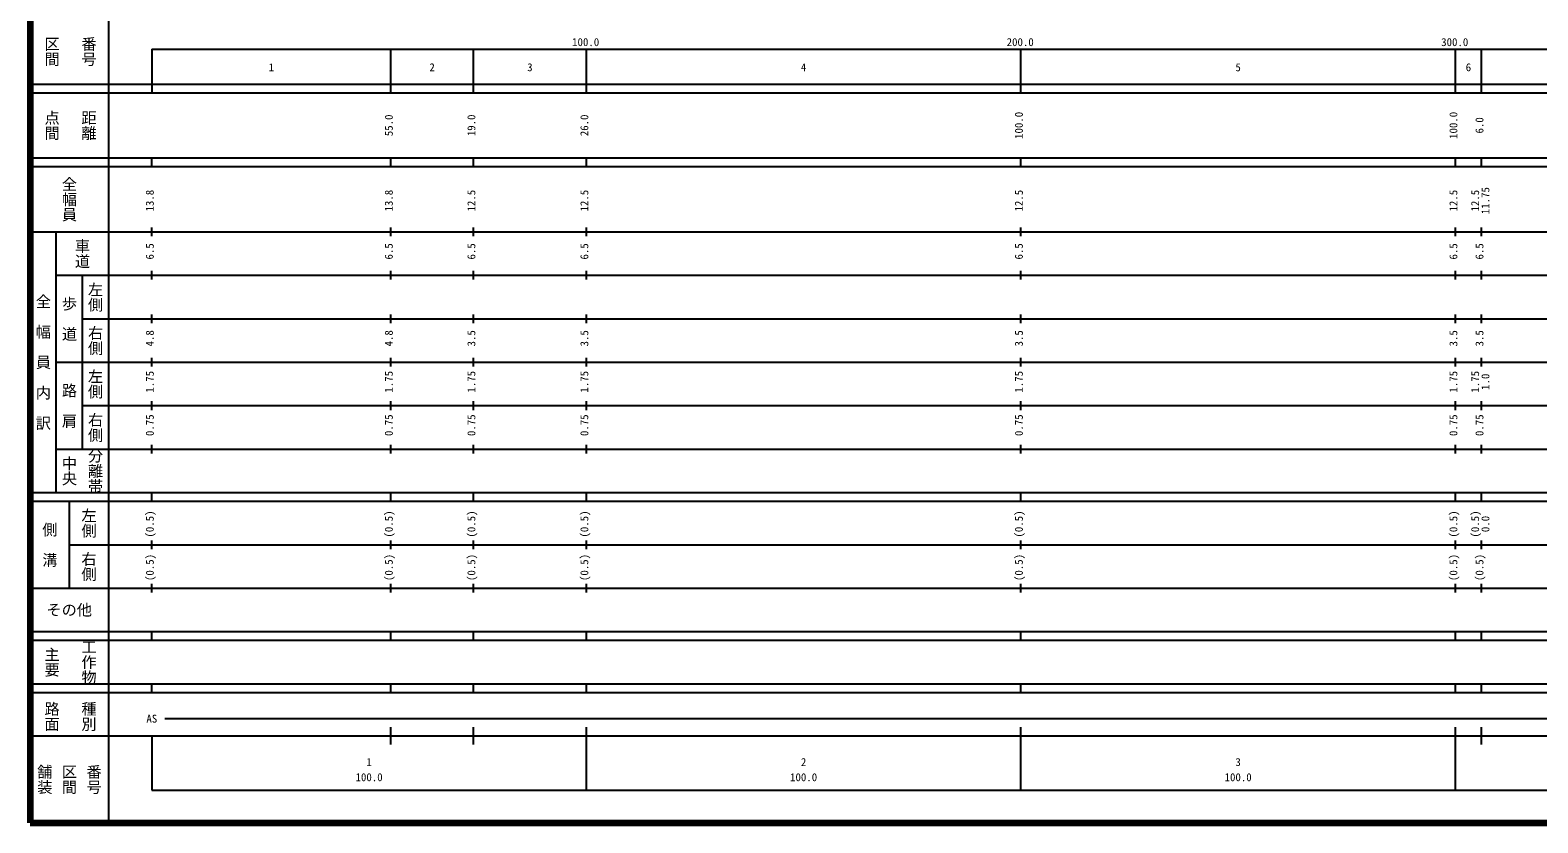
# Model space of a CAD drawing. Units: millimetres on the paper, enlarged 1000 times. Extents: x 40000 to 680000, y 20000 to 380000.
# Drawn here: x 40000 to 386972, y 20000 to 202409 of the extents above; entities that cross this region are included whole.
import ezdxf
from ezdxf.enums import TextEntityAlignment as Align

# ---------------------------------------------------------------- set-up
doc = ezdxf.new("R2010")
doc.units = ezdxf.units.MM
doc.header["$LTSCALE"] = 1000
doc.layers.add('M-TTL', color=2, linetype='Continuous', lineweight=140)
doc.layers.add('M-TTL-BAND', color=7, linetype='Continuous', lineweight=25)
doc.styles.add('@ＭＳ ゴシック', font='')
doc.styles.add('ＭＳ ゴシック', font='')
doc.styles.get('@ＭＳ ゴシック').set_extended_font_data('@MS Gothic')
doc.styles.get('ＭＳ ゴシック').set_extended_font_data('MS Gothic')

msp = doc.modelspace()

# ---------------------------------------------------------------- linework, layer by layer
at = {"layer": 'M-TTL'}
for p, q in [((40000, 380000), (40000, 20000)), ((40000, 20000), (680000, 20000))]:
    msp.add_line(p, q, dxfattribs=at)
at = {"layer": 'M-TTL-BAND'}
for p, q in [((58000, 370000), (58000, 20000)), ((68000, 198000), (579000, 198000)), ((68000, 198000), (68000, 188000)), ((123000, 188000), (123000, 198000)), ((142000, 188000), (142000, 198000)), ((168000, 188000), (168000, 198000)), ((268000, 188000), (268000, 198000)), ((368000, 188000), (368000, 198000)), ((374000, 188000), (374000, 198000)), ((40000, 190000), (579000, 190000)), ((40000, 188000), (579000, 188000)), ((40000, 173000), (579000, 173000)), ((40000, 171000), (579000, 171000)), ((68000, 171000), (68000, 173000)), ((123000, 171000), (123000, 173000)), ((142000, 171000), (142000, 173000)), ((168000, 171000), (168000, 173000)), ((268000, 171000), (268000, 173000)), ((368000, 171000), (368000, 173000)), ((374000, 171000), (374000, 173000)), ((68000, 155000), (68000, 157000)), ((123000, 155000), (123000, 157000)), ((142000, 155000), (142000, 157000)), ((168000, 155000), (168000, 157000)), ((268000, 155000), (268000, 157000)), ((368000, 155000), (368000, 157000)), ((374000, 155000), (374000, 157000)), ((40000, 156000), (579000, 156000)), ((46000, 96000), (46000, 156000)), ((46000, 146000), (579000, 146000)), ((52000, 146000), (52000, 106000)), ((68000, 145000), (68000, 147000)), ((123000, 145000), (123000, 147000)), ((142000, 145000), (142000, 147000)), ((168000, 145000), (168000, 147000)), ((268000, 145000), (268000, 147000)), ((368000, 145000), (368000, 147000)), ((374000, 145000), (374000, 147000)), ((52000, 136000), (579000, 136000)), ((68000, 135000), (68000, 137000)), ((123000, 135000), (123000, 137000)), ((142000, 135000), (142000, 137000)), ((168000, 135000), (168000, 137000)), ((268000, 135000), (268000, 137000)), ((368000, 135000), (368000, 137000)), ((374000, 135000), (374000, 137000)), ((46000, 126000), (579000, 126000)), ((68000, 125000), (68000, 127000)), ((123000, 125000), (123000, 127000)), ((142000, 125000), (142000, 127000)), ((168000, 125000), (168000, 127000)), ((268000, 125000), (268000, 127000)), ((368000, 125000), (368000, 127000)), ((374000, 125000), (374000, 127000)), ((52000, 116000), (579000, 116000)), ((68000, 115000), (68000, 117000)), ((123000, 115000), (123000, 117000)), ((142000, 115000), (142000, 117000)), ((168000, 115000), (168000, 117000)), ((268000, 115000), (268000, 117000)), ((368000, 115000), (368000, 117000)), ((374000, 115000), (374000, 117000)), ((46000, 106000), (579000, 106000)), ((68000, 105000), (68000, 107000)), ((123000, 105000), (123000, 107000)), ((142000, 105000), (142000, 107000)), ((168000, 105000), (168000, 107000)), ((268000, 105000), (268000, 107000)), ((368000, 105000), (368000, 107000)), ((374000, 105000), (374000, 107000)), ((40000, 96000), (579000, 96000)), ((40000, 94000), (579000, 94000)), ((49000, 94000), (49000, 74000)), ((68000, 94000), (68000, 96000)), ((123000, 94000), (123000, 96000)), ((142000, 94000), (142000, 96000)), ((168000, 94000), (168000, 96000)), ((268000, 94000), (268000, 96000)), ((368000, 94000), (368000, 96000)), ((374000, 94000), (374000, 96000)), ((49000, 84000), (579000, 84000)), ((68000, 83000), (68000, 85000)), ((123000, 83000), (123000, 85000)), ((142000, 83000), (142000, 85000)), ((168000, 83000), (168000, 85000)), ((268000, 83000), (268000, 85000)), ((368000, 83000), (368000, 85000)), ((374000, 83000), (374000, 85000)), ((40000, 74000), (579000, 74000)), ((68000, 73000), (68000, 75000)), ((123000, 73000), (123000, 75000)), ((142000, 73000), (142000, 75000)), ((168000, 73000), (168000, 75000)), ((268000, 73000), (268000, 75000)), ((368000, 73000), (368000, 75000)), ((374000, 73000), (374000, 75000)), ((40000, 64000), (579000, 64000)), ((68000, 62000), (68000, 64000)), ((123000, 62000), (123000, 64000)), ((142000, 62000), (142000, 64000)), ((168000, 62000), (168000, 64000)), ((268000, 62000), (268000, 64000)), ((368000, 62000), (368000, 64000)), ((374000, 62000), (374000, 64000)), ((40000, 62000), (579000, 62000)), ((40000, 52000), (579000, 52000)), ((40000, 50000), (579000, 50000)), ((68000, 50000), (68000, 52000)), ((123000, 50000), (123000, 52000)), ((142000, 50000), (142000, 52000)), ((168000, 50000), (168000, 52000)), ((268000, 50000), (268000, 52000)), ((368000, 50000), (368000, 52000)), ((374000, 50000), (374000, 52000)), ((71000, 44000), (565000, 44000)), ((123000, 38000), (123000, 42000)), ((142000, 38000), (142000, 42000)), ((168000, 27500), (168000, 42000)), ((268000, 27500), (268000, 42000)), ((368000, 27500), (368000, 42000)), ((374000, 38000), (374000, 42000)), ((40000, 40000), (579000, 40000)), ((68000, 40000), (68000, 27500)), ((68000, 27500), (579000, 27500))]:
    msp.add_line(p, q, dxfattribs=at)

# ---------------------------------------------------------------- texts
at = {"layer": 'M-TTL-BAND', "style": '@ＭＳ ゴシック'}
for s, p in [('区間', (45000, 197500)), ('番号', (53500, 197500)), ('点間', (45000, 180500)), ('距離', (53500, 180500)), ('全幅員', (49000, 163500)), ('車道', (52000, 151000)), ('左側', (55000, 141000)), ('全\u3000幅\u3000員\u3000内\u3000訳', (43000, 126000)), ('歩\u3000道', (49000, 136000)), ('右側', (55000, 131000)), ('左側', (55000, 121000)), ('路\u3000肩', (49000, 116000)), ('右側', (55000, 111000)), ('中央', (49000, 101000)), ('分離帯', (55000, 101000)), ('左側', (53500, 89000)), ('側\u3000溝', (44500, 84000)), ('右側', (53500, 79000)), ('主要', (45000, 57000)), ('工作物', (53500, 57000)), ('路面', (45000, 44500)), ('種別', (53500, 44500)), ('舗装', (43333, 30000)), ('区間', (49000, 30000)), ('番号', (54667, 30000))]:
    msp.add_text(s, height=2566, rotation=270, dxfattribs=at).set_placement(p, align=Align.MIDDLE_CENTER)
at = {"layer": 'M-TTL-BAND', "style": 'ＭＳ ゴシック'}
for s, p in [('100.0', (167844, 198195)), ('200.0', (267844, 198195)), ('300.0', (367844, 198195)), ('1', (95500, 192405)), ('2', (132500, 192405)), ('3', (155000, 192405)), ('4', (218000, 192405)), ('5', (318000, 192405)), ('6', (371000, 192405)), ('AS', (68000, 42500)), ('1', (118000, 32523)), ('2', (218000, 32523)), ('3', (318000, 32523)), ('100.0', (118000, 29033)), ('100.0', (218000, 29033)), ('100.0', (318000, 29033))]:
    msp.add_text(s, height=1833, dxfattribs=at).set_placement(p, align=Align.BOTTOM_CENTER)
for s, p in [('55.0', (124000, 180500)), ('19.0', (143000, 180500)), ('26.0', (169000, 180500)), ('100.0', (269000, 180500)), ('100.0', (369000, 180500)), ('6.0', (375000, 180500)), ('13.8', (69000, 163174)), ('13.8', (124000, 163174)), ('12.5', (143000, 163174)), ('12.5', (169000, 163174)), ('12.5', (269000, 163174)), ('12.5', (369000, 163174)), ('12.5', (374000, 163174)), ('11.75', (376370, 163174)), ('6.5', (69000, 151500)), ('6.5', (124000, 151500)), ('6.5', (143000, 151500)), ('6.5', (169000, 151500)), ('6.5', (269000, 151500)), ('6.5', (369000, 151500)), ('6.5', (375000, 151500)), ('4.8', (69000, 131500)), ('4.8', (124000, 131500)), ('3.5', (143000, 131500)), ('3.5', (169000, 131500)), ('3.5', (269000, 131500)), ('3.5', (369000, 131500)), ('3.5', (375000, 131500)), ('1.75', (69000, 121500)), ('1.75', (124000, 121500)), ('1.75', (143000, 121500)), ('1.75', (169000, 121500)), ('1.75', (269000, 121500)), ('1.75', (369000, 121500)), ('1.75', (374000, 121500)), ('1.0', (376370, 121500)), ('0.75', (69000, 111500)), ('0.75', (124000, 111500)), ('0.75', (143000, 111500)), ('0.75', (169000, 111500)), ('0.75', (269000, 111500)), ('0.75', (369000, 111500)), ('0.75', (375000, 111500)), ('(0.5)', (69000, 88764)), ('(0.5)', (124000, 88764)), ('(0.5)', (143000, 88764)), ('(0.5)', (169000, 88764)), ('(0.5)', (269000, 88764)), ('(0.5)', (369000, 88764)), ('(0.5)', (374000, 88764)), ('0.0', (376370, 88764)), ('(0.5)', (69000, 78764)), ('(0.5)', (124000, 78764)), ('(0.5)', (143000, 78764)), ('(0.5)', (169000, 78764)), ('(0.5)', (269000, 78764)), ('(0.5)', (369000, 78764)), ('(0.5)', (375000, 78764))]:
    msp.add_text(s, height=1833, rotation=90, dxfattribs=at).set_placement(p, align=Align.BOTTOM_CENTER)
msp.add_text('その他', height=2566, dxfattribs=at).set_placement((49000, 69000), align=Align.MIDDLE_CENTER)

doc.saveas('drawing.dxf')
